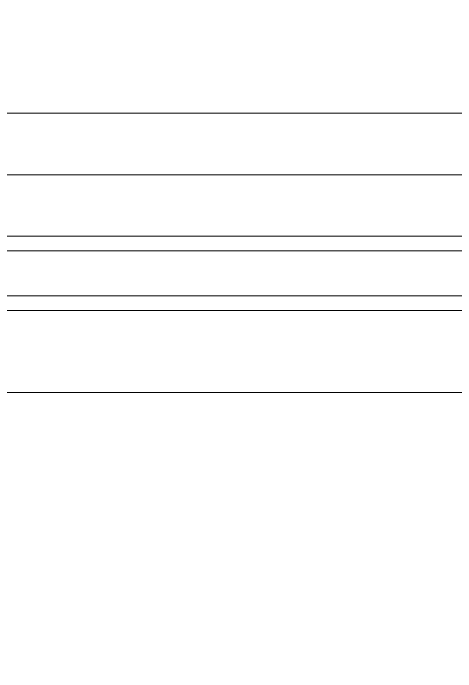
# Model space of a CAD drawing. Header units: millimetres. Extents: x 14753 to 45183, y 5640 to 19518.
# Drawn here: x 41582.79 to 41609.89, y 18237.93 to 18278.21 of the extents above; entities that cross this region are included whole.
import ezdxf

# ---------------------------------------------------------------- set-up
doc = ezdxf.new("R2010")
doc.units = ezdxf.units.MM
doc.linetypes.add('DASHDOT2', pattern=[0.5, 0.25, -0.125, 0, -0.125])
doc.linetypes.add('HIDDEN', pattern=[0.375, 0.25, -0.125])
for name, color, linetype in [('5', 5, 'HIDDEN'), ('CAM', 132, 'Continuous'), ('tarama', 253, 'Continuous')]:
    doc.layers.add(name, color=color, linetype=linetype)
doc.layers.add('pvc', color=253, linetype='Continuous', lineweight=9)

# ---------------------------------------------------------------- blocks, each defined once
blk = doc.blocks.new('A$C1A495F32')
at = {"layer": 'CAM', "lineweight": 5}
for points in [[(3.93497, 3.76025), (5.15438, 3.76025), (5.15438, 3.75012), (3.93497, 3.75012), (3.93497, 3.76025)], [(3.93497, 3.71972), (3.93497, 3.70959), (5.15438, 3.70959), (5.15438, 3.71972), (3.93497, 3.71972)]]:
    blk.add_lwpolyline(points, close=True, dxfattribs=at)
at = {"layer": 'pvc'}
for p, q in [((5.25575, 3.84366), (3.83359, 3.84366)), ((3.96009, 3.8019), (5.12925, 3.8019)), ((3.95414, 3.65387), (5.1352, 3.65387))]:
    blk.add_line(p, q, dxfattribs=at)
at = {"layer": 'tarama', "linetype": 'DASHDOT2', "ltscale": 50}
blk.add_circle((3.75, 3.75), 3.75, dxfattribs=at)

msp = doc.modelspace()

# ---------------------------------------------------------------- block references
at = {"layer": '5', "color": 8, "linetype": 'ByBlock', "xscale": 90.00000000014552, "yscale": 90.00000000014552, "zscale": 90.00000000014552}
msp.add_blockref('A$C1A495F32', (41223.326, 17926.161, -574.204), dxfattribs=at)

doc.saveas('drawing.dxf')
